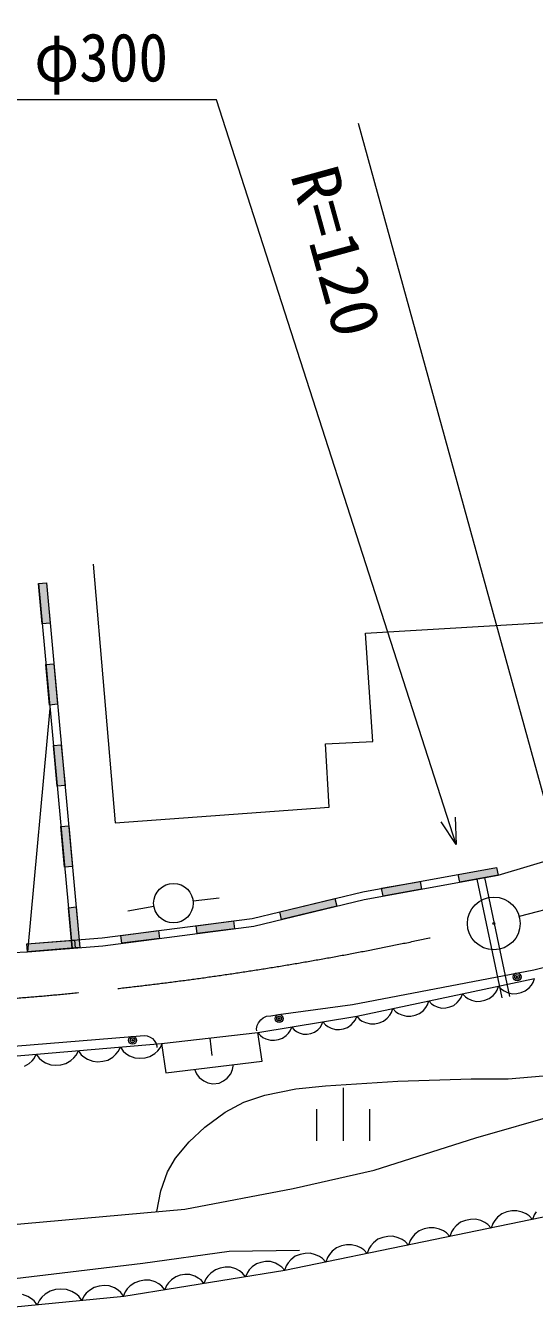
# Model space of a CAD drawing. Units: millimetres, scale not verified. Extents: x 40000 to 680000, y 20000 to 380000.
# Drawn here: x 147462 to 166746, y 271233 to 320073 of the extents above; entities that cross this region are included whole.
import ezdxf
from ezdxf.enums import TextEntityAlignment as Align

# ---------------------------------------------------------------- set-up
doc = ezdxf.new("R2010")
doc.units = ezdxf.units.MM
doc.header["$LTSCALE"] = 1000
doc.linetypes.add('CHAIN', pattern=[18.5, 12, -1.5, 3.5, -1.5])
for name, color, linetype, lineweight in [('M-BGD', 7, 'Continuous', 13), ('M-BMK', 2, 'CHAIN', 13), ('M-BMK-SRVR', 3, 'Continuous', 13), ('M-STR-HTXT', 7, 'Continuous', 13)]:
    doc.layers.add(name, color=color, linetype=linetype, lineweight=lineweight)
doc.styles.add('ＭＳ ゴシック', font='')
doc.styles.get('ＭＳ ゴシック').set_extended_font_data('MS Gothic')

msp = doc.modelspace()

# ---------------------------------------------------------------- hatches: boundary and pattern name
at = {"layer": 'M-BGD'}
for points in [[(148243, 298944), (148385, 297407), (148086, 297379), (147944, 298916)], [(148526, 295869), (148668, 294332), (148369, 294305), (148228, 295842)], [(148810, 292795), (148951, 291258), (148653, 291230), (148511, 292767)], [(149093, 289720), (149235, 288183), (148936, 288155), (148794, 289693)], [(163867, 287880), (165321, 288145), (165375, 287850), (163921, 287585)], [(160960, 287352), (162414, 287616), (162467, 287321), (161014, 287057)], [(157092, 286460), (159188, 286967), (159258, 286675), (157162, 286168)], [(149376, 286646), (149518, 285108), (149219, 285081), (149078, 286618)], [(151067, 285565), (152493, 285749), (152532, 285452), (151105, 285268)], [(153920, 285933), (155346, 286117), (155385, 285820), (153958, 285636)], [(147505, 285244), (149307, 285389), (149331, 285090), (147529, 284945)]]:
    msp.add_hatch(color=256, dxfattribs=at).paths.add_polyline_path(points)

# ---------------------------------------------------------------- linework, layer by layer
for p, q in [((150019, 299654), (150849, 289832)), ((147944, 298916), (149219, 285081)), ((148243, 298944), (149518, 285108)), ((160348, 297026), (168141, 297487)), ((160625, 292922), (160348, 297026)), ((148381, 294177), (147529, 284945)), ((158827, 292830), (160625, 292922)), ((158965, 290432), (158827, 292830)), ((150849, 289832), (158965, 290432)), ((165375, 287850), (171876, 289786)), ((160240, 287221), (165321, 288145)), ((160302, 286927), (165375, 287850)), ((164567, 287703), (165513, 283192)), ((164861, 287764), (165807, 283254)), ((165321, 288145), (165375, 287850)), ((156052, 286208), (160240, 287221)), ((153808, 286874), (154802, 286987)), ((156106, 285913), (160302, 286927)), ((150357, 285474), (156052, 286208)), ((152324, 286658), (151340, 286483)), ((150388, 285175), (156106, 285913)), ((147505, 285244), (150357, 285474)), ((166728, 284265), (171269, 285419)), ((144394, 284806), (147529, 284945)), ((147529, 284945), (150388, 285175)), ((159856, 282946), (166728, 284265)), ((160013, 282499), (166754, 283933)), ((166644, 283680), (166709, 283780)), ((166709, 283780), (166762, 283934)), ((163974, 283209), (164023, 283352)), ((164023, 283352), (164134, 283233)), ((165036, 283167), (165183, 283284)), ((165183, 283284), (165275, 283389)), ((165275, 283389), (165339, 283489)), ((165339, 283489), (165392, 283643)), ((165392, 283643), (165504, 283524)), ((165504, 283524), (165603, 283459)), ((165603, 283459), (165730, 283400)), ((165730, 283400), (165912, 283353)), ((165912, 283353), (166082, 283360)), ((166082, 283360), (166247, 283395)), ((166247, 283395), (166405, 283458)), ((166405, 283458), (166552, 283575)), ((166552, 283575), (166644, 283680)), ((157053, 282561), (159856, 282946)), ((161329, 282636), (161382, 282791)), ((161382, 282791), (161493, 282671)), ((162542, 282722), (162634, 282828)), ((162634, 282828), (162698, 282927)), ((162698, 282927), (162751, 283082)), ((162751, 283082), (162855, 282971)), ((162855, 282971), (162947, 282911)), ((162947, 282911), (163065, 282856)), ((163065, 282856), (163234, 282812)), ((163234, 282812), (163392, 282819)), ((163392, 282819), (163545, 282852)), ((163545, 282852), (163692, 282909)), ((163692, 282909), (163828, 283018)), ((163828, 283018), (163914, 283116)), ((163914, 283116), (163974, 283209)), ((164134, 283233), (164234, 283168)), ((164234, 283168), (164361, 283109)), ((164361, 283109), (164543, 283062)), ((164543, 283062), (164713, 283069)), ((164713, 283069), (164877, 283104)), ((164877, 283104), (165036, 283167)), ((156269, 281878), (160013, 282499)), ((156287, 282254), (156373, 282367)), ((156373, 282367), (156464, 282440)), ((156464, 282440), (156597, 282498)), ((156597, 282498), (156756, 282520)), ((156756, 282520), (157053, 282561)), ((159898, 282270), (159962, 282359)), ((159962, 282359), (160018, 282500)), ((160013, 282499), (160124, 282380)), ((160124, 282380), (160223, 282315)), ((160223, 282315), (160350, 282256)), ((160867, 282252), (161025, 282314)), ((161025, 282314), (161172, 282431)), ((161172, 282431), (161264, 282536)), ((161264, 282536), (161329, 282636)), ((161493, 282671), (161593, 282606)), ((161593, 282606), (161720, 282547)), ((161720, 282547), (161902, 282500)), ((161902, 282500), (162072, 282508)), ((162072, 282508), (162236, 282543)), ((162236, 282543), (162395, 282605)), ((162395, 282605), (162542, 282722)), ((152613, 281460), (156269, 281878)), ((156218, 282022), (156242, 282147)), ((156229, 281943), (156218, 282022)), ((156242, 282147), (156287, 282254)), ((156269, 281878), (156367, 281763)), ((156422, 280797), (156269, 281878)), ((157342, 281766), (157432, 281860)), ((157432, 281860), (157496, 281950)), ((157496, 281950), (157551, 282091)), ((157551, 282091), (157642, 281984)), ((157642, 281984), (157725, 281925)), ((157725, 281925), (157831, 281870)), ((157831, 281870), (157985, 281822)), ((157985, 281822), (158131, 281822)), ((158131, 281822), (158273, 281846)), ((158273, 281846), (158411, 281893)), ((158411, 281893), (158542, 281988)), ((158542, 281988), (158625, 282074)), ((158625, 282074), (158684, 282157)), ((158684, 282157), (158735, 282287)), ((158735, 282287), (158834, 282172)), ((158834, 282172), (158923, 282108)), ((158923, 282108), (159039, 282048)), ((159039, 282048), (159205, 281996)), ((159205, 281996), (159363, 281996)), ((159363, 281996), (159517, 282022)), ((159517, 282022), (159667, 282073)), ((159667, 282073), (159808, 282176)), ((159808, 282176), (159898, 282270)), ((160350, 282256), (160532, 282209)), ((160532, 282209), (160702, 282217)), ((160702, 282217), (160867, 282252)), ((144774, 280797), (152613, 281460)), ((144794, 281187), (151501, 281736)), ((150969, 281160), (151052, 281328)), ((151052, 281328), (151161, 281177)), ((151501, 281736), (151800, 281761)), ((151800, 281761), (151959, 281774)), ((151959, 281774), (152061, 281762)), ((152061, 281762), (152185, 281712)), ((152185, 281712), (152270, 281659)), ((152270, 281659), (152336, 281584)), ((152336, 281584), (152406, 281469)), ((152406, 281469), (152434, 281371)), ((152434, 281371), (152439, 281312)), ((152564, 281295), (152646, 281463)), ((152613, 281460), (152779, 280356)), ((154441, 281669), (154516, 281011)), ((156367, 281763), (156457, 281699)), ((156457, 281699), (156572, 281639)), ((156572, 281639), (156739, 281587)), ((156739, 281587), (156897, 281587)), ((156897, 281587), (157051, 281613)), ((157051, 281613), (157201, 281664)), ((157201, 281664), (157342, 281766)), ((147704, 280804), (147786, 280901)), ((147786, 280901), (147863, 281059)), ((147863, 281059), (147972, 280907)), ((147972, 280907), (148076, 280820)), ((149168, 280816), (149288, 280922)), ((149288, 280922), (149375, 281026)), ((149375, 281026), (149457, 281193)), ((149457, 281193), (149566, 281042)), ((149566, 281042), (149670, 280954)), ((149670, 280954), (149806, 280869)), ((149806, 280869), (150005, 280790)), ((150391, 280790), (150579, 280838)), ((150579, 280838), (150762, 280950)), ((150762, 280950), (150882, 281057)), ((150882, 281057), (150969, 281160)), ((151161, 281177), (151264, 281089)), ((151264, 281089), (151400, 281004)), ((151400, 281004), (151600, 280925)), ((151600, 280925), (151794, 280909)), ((151794, 280909), (151985, 280925)), ((151985, 280925), (152173, 280973)), ((152173, 280973), (152357, 281085)), ((152357, 281085), (152476, 281191)), ((152476, 281191), (152564, 281295)), ((147420, 280600), (147592, 280704)), ((147592, 280704), (147704, 280804)), ((148076, 280820), (148211, 280735)), ((148211, 280735), (148411, 280655)), ((148411, 280655), (148605, 280639)), ((148605, 280639), (148796, 280656)), ((148796, 280656), (148985, 280704)), ((148985, 280704), (149168, 280816)), ((150005, 280790), (150199, 280774)), ((150199, 280774), (150391, 280790)), ((152779, 280356), (156422, 280797)), ((153856, 280486), (153937, 280315)), ((155236, 280321), (155307, 280481)), ((155307, 280481), (155345, 280667)), ((153937, 280315), (154045, 280177)), ((154045, 280177), (154211, 280046)), ((154211, 280046), (154371, 279975)), ((154371, 279975), (154557, 279937)), ((154557, 279937), (154795, 279966)), ((154795, 279966), (154967, 280047)), ((154967, 280047), (155105, 280154)), ((155105, 280154), (155236, 280321)), ((159494, 279778), (159494, 277778)), ((158494, 278978), (158494, 277778)), ((160494, 278978), (160494, 277778)), ((164534, 277890), (167699, 278800)), ((160679, 276660), (164534, 277890)), ((157602, 275963), (160679, 276660)), ((153501, 275183), (157602, 275963)), ((146569, 274568), (153501, 275183)), ((168244, 275112), (157282, 272852)), ((165521, 275008), (165353, 274875)), ((165703, 275078), (165521, 275008)), ((165891, 275117), (165703, 275078)), ((166085, 275124), (165891, 275117)), ((166293, 275069), (166085, 275124)), ((166438, 275001), (166293, 275069)), ((166551, 274926), (166438, 275001)), ((166814, 275078), (166739, 274965)), ((163786, 274552), (163680, 274432)), ((163954, 274685), (163786, 274552)), ((164136, 274755), (163954, 274685)), ((164324, 274794), (164136, 274755)), ((164518, 274801), (164324, 274794)), ((164726, 274746), (164518, 274801)), ((164871, 274678), (164726, 274746)), ((164984, 274603), (164871, 274678)), ((165110, 274466), (164984, 274603)), ((165172, 274642), (165110, 274466)), ((165247, 274755), (165172, 274642)), ((165353, 274875), (165247, 274755)), ((166677, 274789), (166551, 274926)), ((166739, 274965), (166677, 274789)), ((160820, 274039), (160651, 273906)), ((161002, 274109), (160820, 274039)), ((161190, 274148), (161002, 274109)), ((161384, 274155), (161190, 274148)), ((161592, 274100), (161384, 274155)), ((161736, 274032), (161592, 274100)), ((161850, 273957), (161736, 274032)), ((162038, 273996), (161976, 273820)), ((162112, 274109), (162038, 273996)), ((162218, 274229), (162112, 274109)), ((162387, 274362), (162218, 274229)), ((162569, 274432), (162387, 274362)), ((162757, 274471), (162569, 274432)), ((162951, 274478), (162757, 274471)), ((163159, 274423), (162951, 274478)), ((163303, 274355), (163159, 274423)), ((163417, 274280), (163303, 274355)), ((163543, 274143), (163417, 274280)), ((163605, 274319), (163543, 274143)), ((163680, 274432), (163605, 274319)), ((151901, 273133), (155183, 273584)), ((155183, 273584), (157849, 273625)), ((158056, 273502), (157868, 273463)), ((158250, 273509), (158056, 273502)), ((158457, 273454), (158250, 273509)), ((159084, 273583), (158978, 273463)), ((159253, 273716), (159084, 273583)), ((159435, 273786), (159253, 273716)), ((159623, 273825), (159435, 273786)), ((159817, 273832), (159623, 273825)), ((160025, 273777), (159817, 273832)), ((160169, 273709), (160025, 273777)), ((160283, 273634), (160169, 273709)), ((160409, 273497), (160283, 273634)), ((160471, 273673), (160409, 273497)), ((160545, 273786), (160471, 273673)), ((160651, 273906), (160545, 273786)), ((161976, 273820), (161850, 273957)), ((146733, 272517), (151901, 273133)), ((156208, 273105), (156045, 272988)), ((156381, 273164), (156208, 273105)), ((156559, 273192), (156381, 273164)), ((156742, 273191), (156559, 273192)), ((156934, 273131), (156742, 273191)), ((157066, 273061), (156934, 273131)), ((157169, 272986), (157066, 273061)), ((157337, 273027), (157275, 272851)), ((157411, 273140), (157337, 273027)), ((157517, 273260), (157411, 273140)), ((157686, 273393), (157517, 273260)), ((157868, 273463), (157686, 273393)), ((158602, 273386), (158457, 273454)), ((158716, 273311), (158602, 273386)), ((158842, 273174), (158716, 273311)), ((158904, 273350), (158842, 273174)), ((158978, 273463), (158904, 273350)), ((157282, 272852), (151182, 271873)), ((153148, 272614), (152984, 272497)), ((153321, 272672), (153148, 272614)), ((153498, 272701), (153321, 272672)), ((153681, 272700), (153498, 272701)), ((153873, 272639), (153681, 272700)), ((154006, 272570), (153873, 272639)), ((154109, 272495), (154006, 272570)), ((154291, 272534), (154221, 272361)), ((154370, 272644), (154291, 272534)), ((154481, 272759), (154370, 272644)), ((154656, 272885), (154481, 272759)), ((154840, 272947), (154656, 272885)), ((155030, 272977), (154840, 272947)), ((155225, 272976), (155030, 272977)), ((155429, 272912), (155225, 272976)), ((155571, 272837), (155429, 272912)), ((155681, 272757), (155571, 272837)), ((155801, 272615), (155681, 272757)), ((155866, 272777), (155801, 272615)), ((155941, 272880), (155866, 272777)), ((156045, 272988), (155941, 272880)), ((157282, 272852), (157169, 272986)), ((148393, 272076), (148200, 271954)), ((148593, 272130), (148393, 272076)), ((148796, 272150), (148593, 272130)), ((149002, 272136), (148796, 272150)), ((149215, 272055), (149002, 272136)), ((149360, 271967), (149215, 272055)), ((149874, 272098), (149756, 271990)), ((150056, 272212), (149874, 272098)), ((150244, 272263), (150056, 272212)), ((150435, 272282), (150244, 272263)), ((150629, 272269), (150435, 272282)), ((150829, 272192), (150629, 272269)), ((150966, 272109), (150829, 272192)), ((151071, 272023), (150966, 272109)), ((151230, 272043), (151160, 271870)), ((151309, 272153), (151230, 272043)), ((151421, 272268), (151309, 272153)), ((151595, 272393), (151421, 272268)), ((151779, 272455), (151595, 272393)), ((151969, 272486), (151779, 272455)), ((152164, 272485), (151969, 272486)), ((152368, 272420), (152164, 272485)), ((152510, 272346), (152368, 272420)), ((152620, 272266), (152510, 272346)), ((152740, 272123), (152620, 272266)), ((152805, 272286), (152740, 272123)), ((152880, 272389), (152805, 272286)), ((152984, 272497), (152880, 272389)), ((154221, 272361), (154109, 272495)), ((151182, 271873), (144706, 271233)), ((147545, 271868), (147345, 271944)), ((147682, 271785), (147545, 271868)), ((147787, 271699), (147682, 271785)), ((147898, 271549), (147787, 271699)), ((147983, 271728), (147898, 271549)), ((148075, 271840), (147983, 271728)), ((148200, 271954), (148075, 271840)), ((149472, 271875), (149360, 271967)), ((149590, 271716), (149472, 271875)), ((149670, 271885), (149590, 271716)), ((149756, 271990), (149670, 271885)), ((151182, 271873), (151071, 272023))]:
    msp.add_line(p, q, dxfattribs=at)
for points in [[(148243, 298944), (148385, 297407), (148086, 297379), (147944, 298916)], [(148526, 295869), (148668, 294332), (148369, 294305), (148228, 295842)], [(148810, 292795), (148951, 291258), (148653, 291230), (148511, 292767)], [(149093, 289720), (149235, 288183), (148936, 288155), (148794, 289693)], [(163867, 287880), (165321, 288145), (165375, 287850), (163921, 287585)], [(160960, 287352), (162414, 287616), (162467, 287321), (161014, 287057)], [(157092, 286460), (159188, 286967), (159258, 286675), (157162, 286168)], [(149376, 286646), (149518, 285108), (149219, 285081), (149078, 286618)], [(151067, 285565), (152493, 285749), (152532, 285452), (151105, 285268)], [(153920, 285933), (155346, 286117), (155385, 285820), (153958, 285636)], [(147505, 285244), (149307, 285389), (149331, 285090), (147529, 284945)]]:
    msp.add_lwpolyline(points, close=True, dxfattribs=at)
msp.add_lwpolyline([(152433, 275089), (152583, 275881), (152835, 276600), (153142, 277114), (153662, 277736), (154250, 278292), (155029, 278861), (155739, 279234), (156523, 279512), (157702, 279743), (158832, 279856), (161567, 280036), (164356, 280119), (165756, 280121), (167085, 280235), (169260, 280530), (171307, 280926), (173554, 281777), (175616, 282679), (178156, 284202), (180654, 285569), (182479, 286390), (184256, 287085)], dxfattribs=at)
for centre, radius in [((153063, 286789), 750), ((166099, 283992), 150), ((166099, 283992), 90), ((166099, 283992), 30), ((157073, 282412), 150), ((157073, 282412), 90), ((157073, 282412), 30), ((151513, 281587), 150), ((151513, 281587), 90), ((151513, 281587), 30)]:
    msp.add_circle(centre, radius, dxfattribs=at)
at = {"layer": 'M-BMK'}
msp.add_line((168199, 286817), (166179, 286278), dxfattribs=at)
msp.add_arc((137663, 402814), 120000, 267.52745, 282.79501, dxfattribs=at)
at = {"layer": 'M-BMK-SRVR'}
for radius in [1000, 40]:
    msp.add_circle((165213, 286019), radius, dxfattribs=at)
at = {"layer": 'M-STR-HTXT'}
for p, q in [((154697, 317262), (128680, 317262)), ((163788, 289013), (154697, 317262)), ((160071, 316373), (168199, 286817)), ((163788, 289013), (163215, 289879)), ((163749, 290051), (163788, 289013))]:
    msp.add_line(p, q, dxfattribs=at)

# ---------------------------------------------------------------- texts
at = {"layer": 'M-STR-HTXT', "style": 'ＭＳ ゴシック', "width": 0.9}
msp.add_text('ヒューム管 L=4.8 φ300', height=1833, dxfattribs=at).set_placement((128680, 317410), align=Align.BOTTOM_LEFT)
at = {"layer": 'M-STR-HTXT', "style": 'ＭＳ ゴシック', "width": 1.05}
msp.add_text('R=120', height=1833, rotation=285.4, dxfattribs=at).set_placement((156955, 314279), align=Align.BOTTOM_LEFT)

doc.saveas('drawing.dxf')
